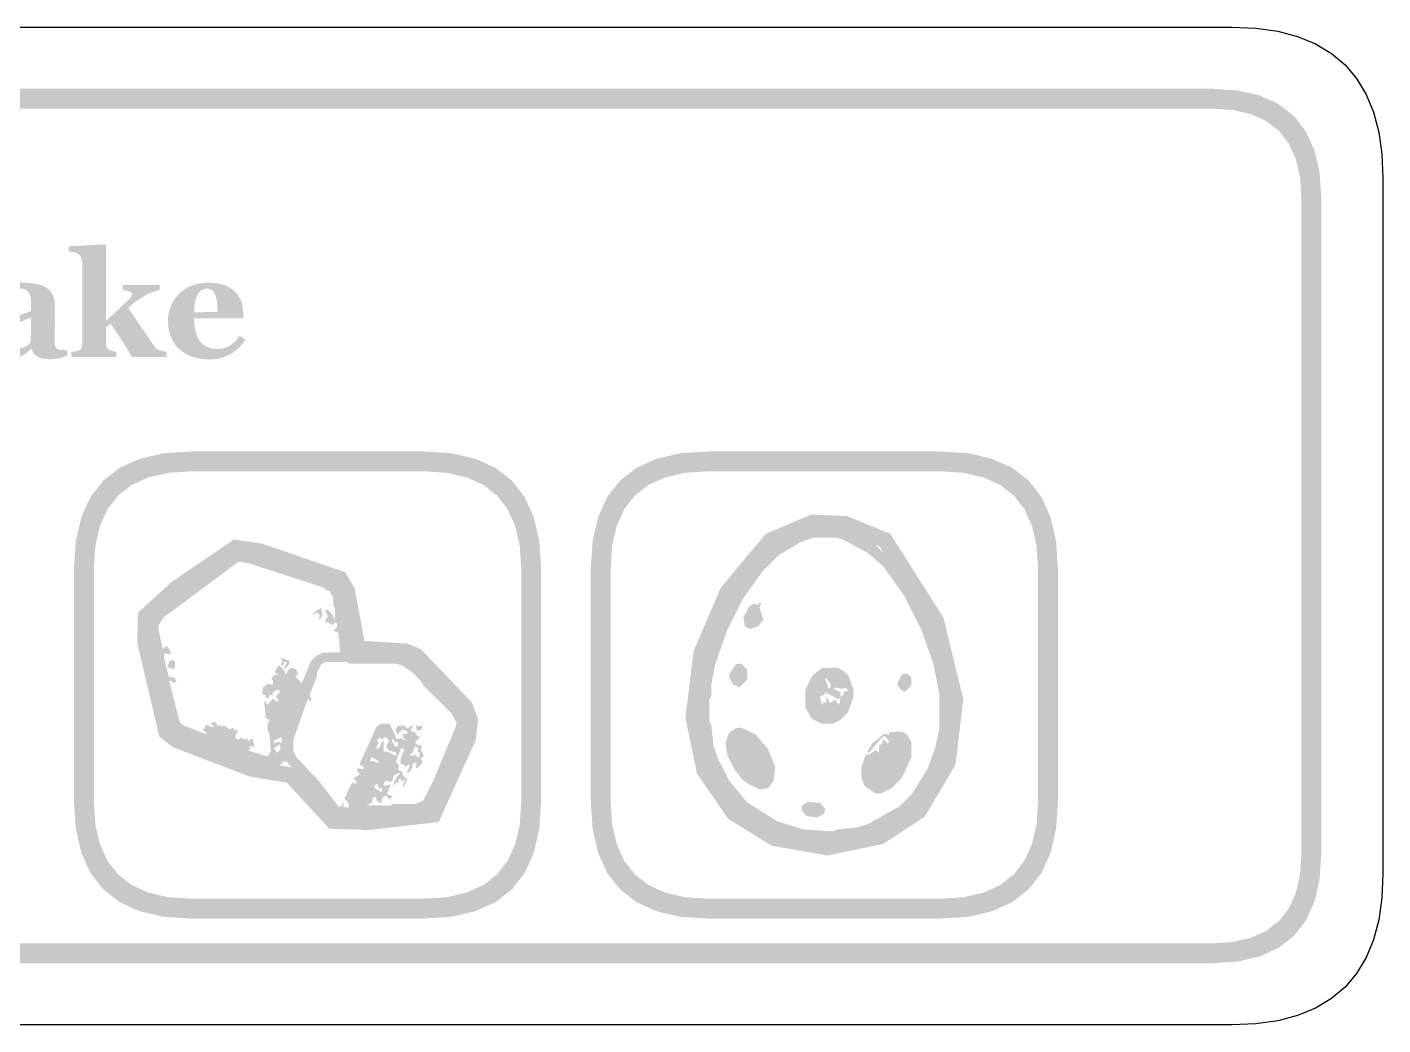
# Model space of a CAD drawing. Header units: millimetres. Extents: x 6 to 594, y 82 to 394.
# Drawn here: x 382.76 to 410.04, y 183.76 to 203.84 of the extents above; entities that cross this region are included whole.
import ezdxf

# ---------------------------------------------------------------- set-up
doc = ezdxf.new("R2010")
doc.units = ezdxf.units.MM
doc.layers.add('CUT', color=1, linetype='Continuous')
doc.layers.add('RASTER', color=7, linetype='Continuous')

msp = doc.modelspace()

# ---------------------------------------------------------------- hatches: boundary and pattern name
at = {"layer": 'RASTER'}
h = msp.add_hatch(color=7, dxfattribs=at)
h.paths.add_polyline_path([(347.2, 200.4), (347.234, 200.916), (347.338, 201.363), (347.509, 201.741), (347.75, 202.05), (348.059, 202.291), (348.438, 202.463), (348.884, 202.566), (349.4, 202.6), (406.6, 202.6), (407.116, 202.566), (407.563, 202.463), (407.941, 202.291), (408.25, 202.05), (408.491, 201.741), (408.663, 201.363), (408.766, 200.916), (408.8, 200.4), (408.8, 187.2), (408.766, 186.684), (408.662, 186.238), (408.491, 185.859), (408.25, 185.55), (407.941, 185.309), (407.563, 185.138), (407.116, 185.034), (406.6, 185), (349.4, 185), (348.884, 185.034), (348.438, 185.138), (348.059, 185.309), (347.75, 185.55), (347.509, 185.859), (347.338, 186.238), (347.234, 186.684), (347.2, 187.2)])
h.paths.add_polyline_path([(347.6, 200.4), (347.6, 187.2), (347.628, 186.778), (347.713, 186.413), (347.853, 186.103), (348.05, 185.85), (348.303, 185.653), (348.612, 185.513), (348.978, 185.428), (349.4, 185.4), (406.6, 185.4), (407.022, 185.428), (407.388, 185.513), (407.697, 185.653), (407.95, 185.85), (408.147, 186.103), (408.287, 186.413), (408.372, 186.778), (408.4, 187.2), (408.4, 200.4), (408.372, 200.822), (408.287, 201.188), (408.147, 201.497), (407.95, 201.75), (407.697, 201.947), (407.388, 202.088), (407.022, 202.172), (406.6, 202.2), (349.4, 202.2), (348.978, 202.172), (348.612, 202.088), (348.303, 201.947), (348.05, 201.75), (347.853, 201.497), (347.713, 201.188), (347.628, 200.822), (347.6, 200.4)])
msp.add_hatch(color=7, dxfattribs=at).paths.add_polyline_path([(385.556, 197.2), (384.866, 197.2), (384.835, 197.255), (384.804, 197.308), (384.774, 197.359), (384.745, 197.407), (384.716, 197.454), (384.688, 197.498), (384.66, 197.54), (384.634, 197.58), (384.607, 197.619), (384.582, 197.657), (384.556, 197.694), (384.531, 197.73), (384.506, 197.766), (384.482, 197.801), (384.458, 197.836), (384.434, 197.869), (384.346, 197.795), (384.346, 197.475), (384.347, 197.463), (384.347, 197.45), (384.349, 197.439), (384.35, 197.427), (384.352, 197.417), (384.355, 197.407), (384.358, 197.398), (384.362, 197.389), (384.366, 197.381), (384.371, 197.373), (384.377, 197.366), (384.384, 197.36), (384.392, 197.354), (384.401, 197.348), (384.411, 197.343), (384.421, 197.339), (384.428, 197.336), (384.435, 197.333), (384.442, 197.331), (384.45, 197.328), (384.458, 197.326), (384.466, 197.323), (384.474, 197.321), (384.483, 197.319), (384.491, 197.317), (384.5, 197.315), (384.509, 197.313), (384.518, 197.311), (384.527, 197.31), (384.535, 197.309), (384.544, 197.308), (384.553, 197.307), (384.553, 197.2), (383.646, 197.2), (383.646, 197.307), (383.655, 197.308), (383.665, 197.309), (383.674, 197.309), (383.683, 197.31), (383.692, 197.311), (383.701, 197.313), (383.71, 197.314), (383.719, 197.315), (383.729, 197.316), (383.737, 197.318), (383.746, 197.319), (383.754, 197.321), (383.762, 197.323), (383.769, 197.325), (383.777, 197.327), (383.784, 197.329), (383.795, 197.333), (383.805, 197.338), (383.815, 197.343), (383.823, 197.349), (383.831, 197.356), (383.837, 197.363), (383.843, 197.371), (383.848, 197.379), (383.852, 197.387), (383.855, 197.397), (383.858, 197.407), (383.86, 197.418), (383.862, 197.429), (383.863, 197.441), (383.864, 197.453), (383.865, 197.467), (383.865, 199.1), (383.864, 199.112), (383.863, 199.124), (383.862, 199.137), (383.859, 199.149), (383.856, 199.162), (383.853, 199.174), (383.848, 199.187), (383.843, 199.2), (383.838, 199.213), (383.831, 199.225), (383.825, 199.236), (383.817, 199.246), (383.809, 199.255), (383.8, 199.264), (383.791, 199.272), (383.781, 199.279), (383.774, 199.283), (383.765, 199.287), (383.756, 199.291), (383.746, 199.295), (383.735, 199.298), (383.724, 199.302), (383.711, 199.305), (383.698, 199.308), (383.684, 199.311), (383.67, 199.313), (383.657, 199.315), (383.644, 199.317), (383.632, 199.319), (383.62, 199.321), (383.608, 199.322), (383.596, 199.323), (383.596, 199.429), (384.324, 199.468), (384.346, 199.444), (384.346, 197.932), (384.374, 197.957), (384.402, 197.983), (384.432, 198.009), (384.462, 198.037), (384.493, 198.065), (384.524, 198.095), (384.557, 198.125), (384.59, 198.157), (384.623, 198.188), (384.655, 198.218), (384.684, 198.246), (384.712, 198.273), (384.739, 198.299), (384.764, 198.323), (384.787, 198.346), (384.808, 198.367), (384.819, 198.38), (384.829, 198.391), (384.838, 198.401), (384.845, 198.411), (384.851, 198.42), (384.856, 198.429), (384.859, 198.436), (384.861, 198.443), (384.863, 198.449), (384.864, 198.455), (384.864, 198.459), (384.865, 198.464), (384.866, 198.467), (384.866, 198.47), (384.866, 198.473), (384.866, 198.474), (384.866, 198.481), (384.864, 198.487), (384.86, 198.493), (384.855, 198.499), (384.848, 198.504), (384.84, 198.509), (384.831, 198.514), (384.82, 198.518), (384.808, 198.523), (384.794, 198.527), (384.779, 198.531), (384.763, 198.535), (384.745, 198.539), (384.725, 198.542), (384.704, 198.546), (384.682, 198.549), (384.682, 198.653), (385.426, 198.653), (385.426, 198.552), (385.39, 198.542), (385.357, 198.532), (385.326, 198.522), (385.297, 198.512), (385.27, 198.503), (385.245, 198.493), (385.223, 198.484), (385.203, 198.475), (385.183, 198.466), (385.163, 198.456), (385.143, 198.445), (385.122, 198.433), (385.101, 198.421), (385.079, 198.408), (385.057, 198.394), (385.035, 198.379), (385.02, 198.369), (385.005, 198.359), (384.99, 198.349), (384.976, 198.339), (384.961, 198.328), (384.947, 198.318), (384.933, 198.307), (384.918, 198.296), (384.904, 198.285), (384.889, 198.274), (384.874, 198.261), (384.858, 198.248), (384.841, 198.234), (384.824, 198.22), (384.807, 198.205), (384.789, 198.189), (384.824, 198.137), (384.859, 198.087), (384.893, 198.037), (384.927, 197.988), (384.96, 197.941), (384.992, 197.894), (385.023, 197.848), (385.054, 197.804), (385.085, 197.759), (385.115, 197.714), (385.147, 197.668), (385.178, 197.621), (385.211, 197.574), (385.243, 197.526), (385.276, 197.478), (385.309, 197.429), (385.321, 197.412), (385.333, 197.397), (385.346, 197.383), (385.36, 197.371), (385.374, 197.36), (385.389, 197.351), (385.405, 197.343), (385.422, 197.336), (385.438, 197.331), (385.455, 197.326), (385.472, 197.321), (385.489, 197.317), (385.506, 197.314), (385.523, 197.311), (385.54, 197.309), (385.556, 197.307)])
h = msp.add_hatch(color=7, dxfattribs=at)
h.paths.add_polyline_path([(383.564, 197.231), (383.548, 197.224), (383.531, 197.217), (383.513, 197.211), (383.494, 197.204), (383.474, 197.198), (383.454, 197.191), (383.433, 197.185), (383.412, 197.179), (383.39, 197.174), (383.367, 197.169), (383.345, 197.165), (383.321, 197.162), (383.298, 197.159), (383.274, 197.158), (383.25, 197.156), (383.226, 197.156), (383.182, 197.157), (383.142, 197.159), (383.104, 197.164), (383.069, 197.169), (383.038, 197.177), (383.009, 197.186), (382.983, 197.197), (382.961, 197.21), (382.94, 197.224), (382.922, 197.239), (382.905, 197.256), (382.889, 197.275), (382.876, 197.294), (382.864, 197.316), (382.854, 197.338), (382.845, 197.363), (382.836, 197.363), (382.824, 197.35), (382.812, 197.339), (382.799, 197.327), (382.787, 197.316), (382.775, 197.306), (382.764, 197.296), (382.752, 197.287), (382.74, 197.278), (382.729, 197.269), (382.717, 197.261), (382.705, 197.253), (382.692, 197.245), (382.68, 197.238), (382.667, 197.231), (382.654, 197.224), (382.641, 197.218), (382.624, 197.21), (382.607, 197.203), (382.59, 197.196), (382.574, 197.19), (382.557, 197.184), (382.541, 197.179), (382.525, 197.174), (382.509, 197.17), (382.492, 197.166), (382.474, 197.163), (382.454, 197.161), (382.432, 197.158), (382.409, 197.157), (382.385, 197.156), (382.359, 197.155), (382.331, 197.155), (382.289, 197.156), (382.249, 197.161), (382.21, 197.169), (382.173, 197.18), (382.138, 197.194), (382.104, 197.211), (382.072, 197.231), (382.041, 197.255), (382.013, 197.281), (381.988, 197.309), (381.968, 197.339), (381.951, 197.372), (381.938, 197.406), (381.928, 197.442), (381.923, 197.48), (381.921, 197.521), (381.921, 197.544), (381.922, 197.567), (381.924, 197.588), (381.927, 197.609), (381.931, 197.629), (381.935, 197.648), (381.941, 197.666), (381.947, 197.683), (381.954, 197.699), (381.962, 197.715), (381.97, 197.73), (381.979, 197.745), (381.989, 197.76), (381.999, 197.774), (382.01, 197.788), (382.022, 197.801), (382.033, 197.812), (382.045, 197.823), (382.057, 197.833), (382.069, 197.843), (382.082, 197.853), (382.095, 197.862), (382.109, 197.87), (382.124, 197.878), (382.138, 197.886), (382.153, 197.893), (382.168, 197.901), (382.184, 197.908), (382.2, 197.915), (382.217, 197.922), (382.233, 197.929), (382.25, 197.935), (382.284, 197.947), (382.319, 197.96), (382.357, 197.972), (382.395, 197.985), (382.436, 197.997), (382.478, 198.01), (382.521, 198.023), (382.567, 198.036), (382.611, 198.049), (382.653, 198.061), (382.691, 198.073), (382.726, 198.085), (382.758, 198.096), (382.787, 198.108), (382.813, 198.118), (382.836, 198.129), (382.836, 198.269), (382.836, 198.279), (382.836, 198.289), (382.835, 198.3), (382.835, 198.312), (382.834, 198.324), (382.833, 198.337), (382.832, 198.351), (382.83, 198.366), (382.829, 198.381), (382.827, 198.395), (382.824, 198.408), (382.821, 198.421), (382.818, 198.434), (382.814, 198.445), (382.81, 198.457), (382.805, 198.467), (382.8, 198.479), (382.794, 198.49), (382.787, 198.5), (382.779, 198.51), (382.771, 198.52), (382.761, 198.529), (382.752, 198.538), (382.741, 198.546), (382.73, 198.554), (382.717, 198.56), (382.704, 198.566), (382.69, 198.57), (382.675, 198.574), (382.659, 198.576), (382.643, 198.578), (382.625, 198.578), (382.609, 198.578), (382.594, 198.577), (382.58, 198.576), (382.566, 198.574), (382.553, 198.571), (382.541, 198.568), (382.529, 198.564), (382.518, 198.56), (382.507, 198.556), (382.497, 198.551), (382.488, 198.546), (382.479, 198.542), (382.47, 198.537), (382.462, 198.532), (382.455, 198.528), (382.448, 198.523), (382.449, 198.515), (382.451, 198.506), (382.454, 198.496), (382.456, 198.486), (382.46, 198.474), (382.464, 198.462), (382.468, 198.448), (382.473, 198.433), (382.478, 198.418), (382.482, 198.404), (382.485, 198.389), (382.488, 198.374), (382.491, 198.36), (382.492, 198.346), (382.493, 198.332), (382.493, 198.318), (382.493, 198.311), (382.493, 198.304), (382.492, 198.297), (382.49, 198.29), (382.488, 198.282), (382.486, 198.273), (382.483, 198.265), (382.48, 198.255), (382.477, 198.246), (382.473, 198.238), (382.469, 198.23), (382.464, 198.222), (382.459, 198.215), (382.454, 198.208), (382.448, 198.202), (382.442, 198.196), (382.434, 198.189), (382.425, 198.182), (382.416, 198.176), (382.406, 198.17), (382.397, 198.165), (382.387, 198.16), (382.377, 198.155), (382.367, 198.151), (382.356, 198.147), (382.343, 198.144), (382.329, 198.141), (382.314, 198.139), (382.297, 198.137), (382.279, 198.136), (382.259, 198.135), (382.239, 198.135), (382.209, 198.135), (382.181, 198.138), (382.155, 198.143), (382.13, 198.149), (382.108, 198.158), (382.088, 198.168), (382.069, 198.18), (382.052, 198.194), (382.038, 198.209), (382.025, 198.226), (382.014, 198.243), (382.005, 198.262), (381.998, 198.282), (381.993, 198.303), (381.99, 198.325), (381.99, 198.348), (381.991, 198.369), (381.994, 198.388), (381.999, 198.408), (382.006, 198.426), (382.015, 198.444), (382.026, 198.462), (382.039, 198.479), (382.055, 198.496), (382.071, 198.512), (382.089, 198.527), (382.108, 198.541), (382.127, 198.555), (382.147, 198.568), (382.169, 198.581), (382.191, 198.592), (382.214, 198.603), (382.237, 198.614), (382.262, 198.624), (382.287, 198.633), (382.313, 198.642), (382.34, 198.651), (382.368, 198.658), (382.396, 198.665), (382.426, 198.671), (382.456, 198.677), (382.485, 198.682), (382.514, 198.686), (382.542, 198.69), (382.569, 198.692), (382.596, 198.694), (382.623, 198.695), (382.649, 198.696), (382.684, 198.695), (382.718, 198.695), (382.752, 198.693), (382.785, 198.691), (382.817, 198.689), (382.849, 198.686), (382.879, 198.683), (382.909, 198.679), (382.939, 198.674), (382.967, 198.668), (382.995, 198.661), (383.022, 198.653), (383.049, 198.644), (383.074, 198.633), (383.099, 198.622), (383.123, 198.609), (383.145, 198.596), (383.166, 198.581), (383.186, 198.564), (383.205, 198.546), (383.222, 198.527), (383.239, 198.506), (383.254, 198.484), (383.268, 198.46), (383.28, 198.435), (383.291, 198.408), (383.3, 198.379), (383.308, 198.348), (383.314, 198.316), (383.318, 198.281), (383.32, 198.245), (383.321, 198.206), (383.321, 198.164), (383.321, 198.12), (383.32, 198.074), (383.319, 198.025), (383.318, 197.975), (383.317, 197.923), (383.316, 197.87), (383.314, 197.814), (383.313, 197.759), (383.312, 197.71), (383.31, 197.665), (383.31, 197.626), (383.309, 197.591), (383.308, 197.561), (383.308, 197.535), (383.308, 197.515), (383.308, 197.499), (383.309, 197.484), (383.311, 197.469), (383.313, 197.456), (383.316, 197.443), (383.319, 197.432), (383.323, 197.421), (383.328, 197.411), (383.333, 197.402), (383.339, 197.393), (383.345, 197.385), (383.353, 197.378), (383.361, 197.371), (383.369, 197.365), (383.379, 197.359), (383.388, 197.354), (383.395, 197.351), (383.403, 197.349), (383.411, 197.346), (383.42, 197.344), (383.431, 197.343), (383.442, 197.342), (383.454, 197.341), (383.467, 197.34), (383.48, 197.339), (383.493, 197.339), (383.506, 197.339), (383.518, 197.338), (383.53, 197.338), (383.542, 197.338), (383.553, 197.338), (383.564, 197.338)])
h.paths.add_polyline_path([(382.836, 197.994), (382.816, 197.987), (382.795, 197.98), (382.775, 197.972), (382.755, 197.964), (382.734, 197.956), (382.714, 197.948), (382.694, 197.939), (382.674, 197.93), (382.654, 197.921), (382.635, 197.912), (382.617, 197.903), (382.6, 197.893), (382.584, 197.884), (382.569, 197.874), (382.555, 197.865), (382.542, 197.855), (382.529, 197.844), (382.516, 197.833), (382.504, 197.821), (382.493, 197.808), (382.483, 197.795), (382.474, 197.78), (382.465, 197.766), (382.457, 197.75), (382.45, 197.734), (382.443, 197.717), (382.438, 197.699), (382.434, 197.681), (382.43, 197.662), (382.428, 197.642), (382.427, 197.621), (382.426, 197.6), (382.427, 197.572), (382.429, 197.547), (382.433, 197.523), (382.439, 197.501), (382.446, 197.482), (382.455, 197.464), (382.466, 197.448), (382.478, 197.434), (382.491, 197.422), (382.506, 197.412), (382.52, 197.403), (382.536, 197.396), (382.552, 197.39), (382.57, 197.386), (382.588, 197.384), (382.606, 197.383), (382.626, 197.384), (382.645, 197.385), (382.663, 197.388), (382.68, 197.391), (382.696, 197.396), (382.711, 197.402), (382.725, 197.408), (382.739, 197.416), (382.752, 197.425), (382.764, 197.434), (382.776, 197.443), (382.788, 197.453), (382.799, 197.463), (382.81, 197.474), (382.82, 197.486), (382.83, 197.497)])
h = msp.add_hatch(color=7, dxfattribs=at)
h.paths.add_polyline_path([(387.147, 197.55), (387.134, 197.529), (387.12, 197.509), (387.106, 197.489), (387.091, 197.469), (387.075, 197.449), (387.058, 197.43), (387.041, 197.411), (387.023, 197.393), (387.005, 197.374), (386.986, 197.357), (386.966, 197.34), (386.946, 197.324), (386.925, 197.308), (386.904, 197.294), (386.881, 197.279), (386.859, 197.266), (386.834, 197.252), (386.809, 197.24), (386.785, 197.228), (386.76, 197.217), (386.735, 197.207), (386.71, 197.198), (386.685, 197.189), (386.66, 197.182), (386.635, 197.175), (386.608, 197.169), (386.581, 197.164), (386.552, 197.16), (386.523, 197.157), (386.493, 197.155), (386.462, 197.154), (386.429, 197.153), (386.376, 197.154), (386.325, 197.157), (386.275, 197.162), (386.227, 197.169), (386.182, 197.177), (386.138, 197.188), (386.095, 197.2), (386.055, 197.215), (386.017, 197.231), (385.98, 197.248), (385.945, 197.267), (385.911, 197.287), (385.88, 197.308), (385.85, 197.331), (385.822, 197.355), (385.795, 197.38), (385.77, 197.407), (385.747, 197.435), (385.726, 197.463), (385.706, 197.494), (385.687, 197.525), (385.671, 197.557), (385.656, 197.591), (385.642, 197.626), (385.63, 197.661), (385.62, 197.698), (385.611, 197.735), (385.604, 197.773), (385.599, 197.812), (385.595, 197.851), (385.592, 197.891), (385.592, 197.932), (385.592, 197.97), (385.595, 198.006), (385.599, 198.043), (385.605, 198.079), (385.613, 198.114), (385.622, 198.15), (385.634, 198.184), (385.646, 198.219), (385.661, 198.253), (385.677, 198.285), (385.694, 198.317), (385.713, 198.348), (385.733, 198.378), (385.755, 198.407), (385.778, 198.435), (385.802, 198.463), (385.828, 198.488), (385.856, 198.512), (385.885, 198.535), (385.915, 198.557), (385.947, 198.577), (385.981, 198.596), (386.017, 198.614), (386.054, 198.631), (386.092, 198.646), (386.132, 198.659), (386.172, 198.67), (386.214, 198.679), (386.257, 198.687), (386.301, 198.692), (386.347, 198.695), (386.393, 198.696), (386.443, 198.695), (386.491, 198.692), (386.536, 198.689), (386.58, 198.683), (386.621, 198.676), (386.659, 198.668), (386.696, 198.657), (386.73, 198.646), (386.762, 198.633), (386.793, 198.619), (386.822, 198.603), (386.85, 198.586), (386.877, 198.569), (386.902, 198.55), (386.926, 198.529), (386.948, 198.508), (386.968, 198.487), (386.987, 198.464), (387.004, 198.441), (387.02, 198.417), (387.035, 198.392), (387.048, 198.366), (387.059, 198.339), (387.07, 198.311), (387.079, 198.283), (387.086, 198.254), (387.093, 198.224), (387.098, 198.195), (387.102, 198.165), (387.105, 198.135), (387.107, 198.104), (387.108, 198.073), (387.108, 197.978), (386.117, 197.978), (386.119, 197.905), (386.125, 197.837), (386.134, 197.773), (386.146, 197.713), (386.163, 197.659), (386.183, 197.608), (386.206, 197.562), (386.233, 197.521), (386.264, 197.484), (386.3, 197.452), (386.339, 197.425), (386.383, 197.403), (386.431, 197.386), (386.483, 197.374), (386.54, 197.367), (386.601, 197.364), (386.635, 197.365), (386.668, 197.369), (386.7, 197.375), (386.732, 197.383), (386.762, 197.394), (386.792, 197.406), (386.82, 197.422), (386.848, 197.44), (386.875, 197.459), (386.901, 197.48), (386.926, 197.502), (386.95, 197.525), (386.973, 197.55), (386.995, 197.575), (387.016, 197.602), (387.036, 197.631)])
h.paths.add_polyline_path([(386.588, 198.107), (386.588, 198.129), (386.587, 198.151), (386.586, 198.173), (386.585, 198.196), (386.584, 198.218), (386.583, 198.241), (386.581, 198.264), (386.579, 198.287), (386.576, 198.309), (386.574, 198.331), (386.57, 198.351), (386.567, 198.371), (386.563, 198.389), (386.558, 198.406), (386.553, 198.423), (386.548, 198.438), (386.542, 198.454), (386.535, 198.47), (386.527, 198.485), (386.519, 198.498), (386.51, 198.511), (386.5, 198.522), (386.49, 198.532), (386.48, 198.542), (386.469, 198.55), (386.457, 198.557), (386.444, 198.563), (386.431, 198.568), (386.417, 198.572), (386.402, 198.575), (386.387, 198.576), (386.371, 198.577), (386.343, 198.575), (386.317, 198.57), (386.293, 198.561), (386.269, 198.548), (386.248, 198.532), (386.227, 198.513), (386.208, 198.489), (386.191, 198.463), (386.175, 198.432), (386.161, 198.397), (386.149, 198.358), (386.139, 198.315), (386.13, 198.268), (386.124, 198.216), (386.12, 198.161), (386.117, 198.101)])
h = msp.add_hatch(color=7, dxfattribs=at)
h.paths.add_polyline_path([(383.7, 192.95), (383.737, 193.501), (383.847, 193.978), (384.03, 194.382), (384.288, 194.713), (384.618, 194.97), (385.022, 195.153), (385.499, 195.263), (386.05, 195.3), (390.75, 195.3), (391.301, 195.263), (391.778, 195.153), (392.182, 194.97), (392.513, 194.713), (392.77, 194.382), (392.953, 193.978), (393.063, 193.501), (393.1, 192.95), (393.1, 188.25), (393.063, 187.699), (392.953, 187.222), (392.77, 186.818), (392.513, 186.488), (392.182, 186.23), (391.778, 186.047), (391.301, 185.937), (390.75, 185.9), (386.05, 185.9), (385.499, 185.937), (385.022, 186.047), (384.618, 186.23), (384.287, 186.488), (384.03, 186.818), (383.847, 187.222), (383.737, 187.699), (383.7, 188.25)])
h.paths.add_polyline_path([(384.1, 192.95), (384.1, 188.25), (384.13, 187.793), (384.222, 187.397), (384.374, 187.062), (384.588, 186.788), (384.862, 186.574), (385.197, 186.422), (385.593, 186.33), (386.05, 186.3), (390.75, 186.3), (391.207, 186.33), (391.603, 186.422), (391.938, 186.574), (392.213, 186.788), (392.426, 187.062), (392.578, 187.397), (392.67, 187.793), (392.7, 188.25), (392.7, 192.95), (392.67, 193.407), (392.578, 193.803), (392.426, 194.138), (392.213, 194.413), (391.938, 194.626), (391.603, 194.778), (391.207, 194.87), (390.75, 194.9), (386.05, 194.9), (385.593, 194.87), (385.197, 194.778), (384.862, 194.626), (384.588, 194.413), (384.374, 194.138), (384.222, 193.803), (384.13, 193.407), (384.1, 192.95)])
h = msp.add_hatch(color=7, dxfattribs=at)
h.paths.add_polyline_path([(394.1, 192.95), (394.137, 193.501), (394.247, 193.978), (394.43, 194.382), (394.688, 194.713), (395.018, 194.97), (395.422, 195.153), (395.899, 195.263), (396.45, 195.3), (401.15, 195.3), (401.701, 195.263), (402.178, 195.153), (402.582, 194.97), (402.913, 194.713), (403.17, 194.382), (403.353, 193.978), (403.463, 193.501), (403.5, 192.95), (403.5, 188.25), (403.463, 187.699), (403.353, 187.222), (403.17, 186.818), (402.913, 186.488), (402.582, 186.23), (402.178, 186.047), (401.701, 185.937), (401.15, 185.9), (396.45, 185.9), (395.899, 185.937), (395.422, 186.047), (395.018, 186.23), (394.688, 186.488), (394.43, 186.818), (394.247, 187.222), (394.137, 187.699), (394.1, 188.25)])
h.paths.add_polyline_path([(394.5, 192.95), (394.5, 188.25), (394.53, 187.793), (394.622, 187.397), (394.774, 187.062), (394.987, 186.788), (395.262, 186.574), (395.597, 186.422), (395.993, 186.33), (396.45, 186.3), (401.15, 186.3), (401.607, 186.33), (402.003, 186.422), (402.338, 186.574), (402.613, 186.788), (402.826, 187.062), (402.978, 187.397), (403.07, 187.793), (403.1, 188.25), (403.1, 192.95), (403.07, 193.407), (402.978, 193.803), (402.826, 194.138), (402.613, 194.413), (402.338, 194.626), (402.003, 194.778), (401.607, 194.87), (401.15, 194.9), (396.45, 194.9), (395.993, 194.87), (395.597, 194.778), (395.262, 194.626), (394.987, 194.413), (394.774, 194.138), (394.622, 193.803), (394.53, 193.407), (394.5, 192.95)])
h = msp.add_hatch(color=7, dxfattribs=at)
h.paths.add_polyline_path([(398.529, 194.028), (399.252, 194.001), (400.126, 193.645), (401.197, 191.955), (401.596, 190.318), (401.44, 188.997), (400.821, 187.951), (399.988, 187.403), (398.863, 187.169), (397.741, 187.365), (396.866, 187.905), (396.237, 188.816), (396.004, 189.939), (396.167, 191.279), (396.716, 192.56), (397.616, 193.637)])
h.paths.add_polyline_path([(398.589, 193.705), (397.812, 193.373), (396.992, 192.391), (396.479, 191.195), (396.328, 189.953), (396.537, 188.944), (397.091, 188.142), (397.857, 187.669), (398.858, 187.495), (399.864, 187.704), (400.583, 188.177), (401.13, 189.101), (401.272, 190.298), (400.899, 191.829), (399.911, 193.388), (399.184, 193.683), (398.589, 193.705)])
h = msp.add_hatch(color=7, dxfattribs=at)
h.paths.add_polyline_path([(398.51, 193.754), (399.102, 193.766), (399.343, 193.685), (399.837, 193.416), (400.28, 192.974), (400.561, 192.572), (400.871, 191.997), (401.152, 191.273), (401.313, 190.589), (401.313, 189.624), (401.273, 189.423), (401.072, 188.82), (400.883, 188.486), (400.4, 187.963), (400.159, 187.802), (399.785, 187.613), (399.182, 187.453), (398.458, 187.453), (398.257, 187.493), (397.775, 187.654), (397.36, 187.883), (396.999, 188.164), (396.757, 188.446), (396.407, 189.142), (396.287, 189.624), (396.287, 190.509), (396.327, 190.589), (396.367, 190.991), (396.488, 191.393), (396.838, 192.21), (397.159, 192.732), (397.602, 193.255), (398.044, 193.577)])
h.paths.add_polyline_path([(398.579, 193.565), (398.338, 193.484), (397.883, 193.215), (397.561, 192.893), (397.159, 192.33), (396.85, 191.715), (396.608, 191.032), (396.528, 190.629), (396.528, 190.388), (396.488, 190.308), (396.488, 189.865), (396.528, 189.785), (396.568, 189.383), (396.649, 189.142), (396.878, 188.687), (397.24, 188.245), (397.855, 187.855), (398.378, 187.694), (398.981, 187.654), (399.061, 187.694), (399.463, 187.734), (399.705, 187.815), (400.32, 188.164), (400.561, 188.406), (400.883, 188.928), (401.032, 189.343), (401.112, 189.705), (401.112, 190.428), (400.992, 191.032), (400.75, 191.715), (400.4, 192.411), (399.998, 192.974), (399.677, 193.255), (399.182, 193.525), (399.021, 193.565)])
h.paths.add_polyline_path([(397.465, 192.266), (397.533, 192.238), (397.493, 192.157), (397.574, 191.916), (397.465, 191.783), (397.304, 191.727), (397.2, 191.783), (397.171, 191.956), (397.28, 192.17), (397.372, 192.238), (397.481, 192.21)])
h.paths.add_polyline_path([(397.023, 191.019), (397.131, 191.032), (397.252, 190.911), (397.252, 190.71), (397.091, 190.549), (396.958, 190.617), (396.89, 190.75), (396.89, 190.83)])
h.paths.add_polyline_path([(398.752, 190.939), (399.061, 190.951), (399.194, 190.883), (399.291, 190.778), (399.383, 190.509), (399.383, 190.348), (399.275, 190.054), (399.114, 189.894), (398.981, 189.825), (398.74, 189.825), (398.551, 189.918), (398.418, 190.147), (398.418, 190.509), (398.567, 190.802)])
h.paths.add_polyline_path([(400.36, 190.818), (400.469, 190.83), (400.549, 190.75), (400.549, 190.589), (400.429, 190.469), (400.336, 190.497), (400.268, 190.629)])
h.paths.add_polyline_path([(398.848, 190.738), (398.82, 190.71), (398.888, 190.521), (398.941, 190.589)])
h.paths.add_polyline_path([(399.021, 190.549), (398.993, 190.521), (399.13, 190.456), (399.114, 190.4), (399.154, 190.36), (399.21, 190.481), (399.291, 190.481), (399.222, 190.549), (399.17, 190.521)])
h.paths.add_polyline_path([(398.808, 190.456), (398.808, 190.4), (398.712, 190.376), (398.752, 190.199), (398.792, 190.255), (398.848, 190.239), (398.832, 190.336), (398.86, 190.348), (398.913, 190.239), (399.021, 190.308), (399.09, 190.199), (399.13, 190.336), (399.073, 190.32)])
h.paths.add_polyline_path([(397.023, 189.733), (397.131, 189.745), (397.425, 189.596), (397.666, 189.314), (397.815, 188.94), (397.775, 188.659), (397.666, 188.526), (397.493, 188.498), (397.28, 188.607), (397.159, 188.687), (396.999, 188.888), (396.85, 189.182), (396.81, 189.423), (396.878, 189.636)])
h.paths.add_polyline_path([(400.119, 189.652), (400.348, 189.664), (400.457, 189.612), (400.549, 189.463), (400.549, 189.142), (400.36, 188.727), (400.159, 188.526), (399.946, 188.418), (399.825, 188.418), (399.612, 188.567), (399.544, 188.739), (399.544, 188.94), (399.636, 189.21), (399.693, 189.194), (399.837, 189.29), (399.894, 189.234), (399.906, 189.383), (399.974, 189.435), (399.958, 189.491), (400.014, 189.491), (400.067, 189.423), (400.107, 189.463), (400.014, 189.572), (399.974, 189.556), (399.693, 189.234), (399.665, 189.262), (399.773, 189.435), (399.974, 189.596), (400.026, 189.624), (400.095, 189.596)])
h.paths.add_polyline_path([(398.47, 188.245), (398.712, 188.229), (398.82, 188.096), (398.792, 188.004), (398.659, 187.935), (398.446, 187.963), (398.366, 188.044), (398.338, 188.136), (398.366, 188.189)])
h = msp.add_hatch(color=7, dxfattribs=at)
h.paths.add_polyline_path([(386.916, 193.528), (387.48, 193.447), (389.16, 192.869), (389.35, 192.537), (389.545, 191.489), (390.41, 191.433), (390.675, 191.326), (391.708, 190.248), (391.831, 189.913), (391.784, 189.488), (391.04, 187.843), (389.622, 187.681), (388.836, 187.709), (387.985, 188.634), (387.235, 188.756), (385.687, 189.35), (385.419, 189.56), (384.973, 191.441), (384.986, 192.054), (385.657, 192.669)])
h.paths.add_polyline_path([(386.994, 193.193), (385.856, 192.418), (385.303, 191.911), (385.294, 191.476), (385.705, 189.743), (385.847, 189.631), (387.319, 189.067), (388.146, 188.932), (388.981, 188.024), (389.609, 188.001), (390.823, 188.14), (391.471, 189.573), (391.505, 189.873), (391.43, 190.074), (390.491, 191.055), (390.338, 191.117), (389.276, 191.186), (389.045, 192.425), (388.942, 192.606), (387.405, 193.135), (386.994, 193.193)])
h = msp.add_hatch(color=7, dxfattribs=at)
h.paths.add_polyline_path([(387.024, 193.291), (387.087, 193.302), (387.6, 193.155), (388.809, 192.752), (389.004, 192.653), (389.139, 192.386), (389.311, 191.239), (390.312, 191.213), (390.47, 191.151), (390.763, 190.894), (390.887, 190.725), (391.422, 190.198), (391.532, 190.051), (391.595, 189.93), (391.595, 189.71), (390.873, 188.05), (390.605, 187.988), (389.726, 187.951), (389.652, 187.914), (388.993, 187.914), (388.725, 188.16), (388.674, 188.255), (388.505, 188.416), (388.454, 188.512), (387.977, 189.061), (387.919, 189.061), (387.867, 189.003), (387.673, 188.904), (387.453, 188.941), (385.914, 189.527), (385.72, 189.626), (385.646, 189.699), (385.547, 189.967), (385.327, 191.066), (385.218, 191.433), (385.181, 191.836), (385.28, 192.03), (385.39, 192.14), (386.709, 193.13)])
h.paths.add_polyline_path([(387.013, 193.082), (385.5, 191.957), (385.401, 191.799), (385.401, 191.726), (385.485, 191.334), (385.573, 191.385), (385.657, 191.25), (385.621, 191.213), (385.522, 191.239), (385.511, 191.14), (385.61, 190.762), (385.683, 190.762), (385.767, 190.7), (385.72, 190.637), (385.646, 190.689), (385.621, 190.663), (385.83, 189.846), (385.914, 189.784), (386.365, 189.611), (386.365, 189.648), (386.291, 189.685), (386.343, 189.758), (386.328, 189.809), (386.5, 189.747), (386.511, 189.795), (386.438, 189.795), (386.5, 189.857), (386.563, 189.846), (386.585, 189.758), (386.636, 189.809), (386.658, 189.758), (386.72, 189.784), (386.83, 189.71), (386.892, 189.736), (386.951, 189.685), (387.002, 189.699), (386.94, 189.564), (386.966, 189.516), (387.002, 189.501), (387.076, 189.553), (387.098, 189.501), (387.16, 189.527), (387.244, 189.465), (387.244, 189.516), (387.296, 189.516), (387.332, 189.355), (387.208, 189.369), (387.259, 189.333), (387.208, 189.281), (387.6, 189.16), (387.662, 189.281), (387.636, 189.6), (387.6, 189.674), (387.6, 189.82), (387.636, 189.893), (387.563, 189.93), (387.526, 190.26), (387.552, 190.286), (387.589, 190.198), (387.71, 190.333), (387.757, 190.271), (387.809, 190.271), (387.809, 190.322), (387.757, 190.359), (387.856, 190.48), (387.794, 190.506), (387.699, 190.454), (387.699, 190.381), (387.636, 190.407), (387.625, 190.344), (387.563, 190.333), (387.552, 190.396), (387.49, 190.407), (387.501, 190.542), (387.6, 190.626), (387.699, 190.601), (387.71, 190.663), (387.673, 190.736), (387.721, 190.799), (387.794, 190.799), (387.809, 190.835), (387.757, 190.821), (387.746, 190.883), (387.82, 190.993), (387.904, 190.931), (387.966, 190.81), (388.014, 190.909), (388.087, 190.945), (388.175, 190.909), (388.212, 190.821), (388.15, 190.773), (388.285, 190.637), (388.468, 191.077), (388.578, 191.187), (388.699, 191.25), (389.055, 191.261), (389.029, 191.616), (389.004, 191.664), (388.919, 191.689), (388.993, 191.763), (388.993, 191.836), (388.967, 191.862), (388.894, 191.81), (388.747, 191.884), (388.809, 191.983), (388.747, 192.118), (388.82, 192.103), (388.908, 192.008), (388.945, 191.884), (388.956, 192.129), (388.919, 192.202), (388.919, 192.349), (388.857, 192.47), (388.699, 192.569), (387.233, 193.045)])
h.paths.add_polyline_path([(388.674, 192.155), (388.699, 192.019), (388.652, 191.92), (388.626, 191.946), (388.652, 192.008), (388.589, 192.056), (388.49, 191.994), (388.542, 192.067)])
h.paths.add_polyline_path([(387.831, 191.165), (388.029, 191.092), (388.04, 191.03), (387.955, 190.931), (387.93, 190.956), (387.992, 191.055), (387.93, 191.066), (387.919, 191.004), (387.867, 191.004), (387.893, 191.103)])
h.paths.add_polyline_path([(385.632, 191.092), (385.694, 191.103), (385.731, 191.066), (385.731, 190.956), (385.694, 190.92), (385.61, 190.945), (385.584, 190.993)])
h.paths.add_polyline_path([(388.773, 191.066), (388.674, 191.019), (388.589, 190.846), (388.589, 190.773), (388.443, 190.407), (388.479, 190.297), (388.454, 190.271), (388.417, 190.322), (388.369, 190.223), (388.113, 189.49), (388.113, 189.27), (388.175, 189.149), (388.637, 188.658), (389.018, 188.16), (389.055, 188.145), (389.128, 188.233), (389.113, 188.145), (389.212, 188.134), (389.238, 188.145), (389.212, 188.244), (389.139, 188.317), (389.297, 188.636), (389.359, 188.611), (389.396, 188.647), (389.322, 188.721), (389.458, 188.805), (389.396, 188.867), (389.407, 188.93), (389.506, 188.904), (389.542, 188.941), (389.443, 189.003), (389.788, 189.758), (389.872, 189.82), (390.055, 189.82), (390.191, 189.516), (390.275, 189.527), (390.411, 189.465), (390.323, 189.538), (390.323, 189.626), (390.411, 189.611), (390.411, 189.663), (390.312, 189.71), (390.202, 189.6), (390.176, 189.699), (390.213, 189.773), (390.349, 189.784), (390.411, 189.721), (390.495, 189.784), (390.521, 189.758), (390.47, 189.699), (390.484, 189.663), (390.557, 189.663), (390.594, 189.589), (390.667, 189.553), (390.568, 189.454), (390.594, 189.406), (390.704, 189.369), (390.678, 189.307), (390.741, 189.171), (390.678, 189.124), (390.715, 189.05), (390.689, 189.003), (390.579, 188.915), (390.594, 189.04), (390.521, 189.025), (390.506, 188.93), (390.448, 188.842), (390.396, 188.842), (390.459, 188.977), (390.433, 189.003), (390.36, 188.952), (390.338, 189.003), (390.275, 189.014), (390.275, 189.124), (390.349, 189.307), (390.286, 189.333), (390.176, 189.061), (390.239, 188.977), (390.228, 188.893), (390.301, 188.856), (390.323, 188.768), (390.411, 188.71), (390.338, 188.548), (390.312, 188.574), (390.374, 188.71), (390.286, 188.658), (390.275, 188.721), (390.228, 188.695), (390.228, 188.622), (390.176, 188.636), (390.154, 188.585), (390.129, 188.611), (390.213, 188.783), (390.264, 188.805), (390.239, 188.831), (390.14, 188.783), (390.103, 188.673), (390.055, 188.647), (389.982, 188.684), (389.92, 188.6), (389.945, 188.574), (390.081, 188.6), (389.993, 188.402), (390.118, 188.365), (390.044, 188.292), (389.993, 188.365), (389.934, 188.365), (389.883, 188.27), (389.898, 188.219), (389.81, 188.255), (389.762, 188.354), (389.715, 188.328), (389.7, 188.233), (389.59, 188.182), (390.055, 188.171), (390.129, 188.208), (390.568, 188.208), (390.726, 188.27), (390.935, 188.684), (391.375, 189.747), (391.4, 189.846), (391.276, 190.051), (390.741, 190.579), (390.689, 190.674), (390.506, 190.857), (390.312, 190.993), (390.165, 191.03), (389.249, 191.03), (389.176, 191.066)])
h.paths.add_polyline_path([(390.579, 189.773), (390.678, 189.784), (390.715, 189.747), (390.689, 189.699), (390.605, 189.674)])
h.paths.add_polyline_path([(387.882, 189.553), (387.721, 189.479), (387.721, 189.428), (387.82, 189.454), (387.882, 189.428)])
h.paths.add_polyline_path([(389.861, 189.553), (389.799, 189.49), (389.824, 189.428), (389.773, 189.318), (389.846, 189.333), (389.898, 189.465), (389.934, 189.479), (389.934, 189.259), (390.008, 189.259), (390.191, 189.171), (390.176, 189.245), (390.03, 189.281), (389.982, 189.38), (390.044, 189.465), (390.03, 189.501), (389.971, 189.553), (389.883, 189.501)])
h.paths.add_polyline_path([(390.118, 189.516), (390.092, 189.49), (390.154, 189.369), (390.213, 189.369), (390.228, 189.443), (390.14, 189.465)])
h.paths.add_polyline_path([(387.845, 189.406), (387.721, 189.333), (387.783, 189.234), (387.856, 189.307)])
h.paths.add_polyline_path([(390.557, 189.369), (390.521, 189.245), (390.459, 189.197), (390.47, 189.171), (390.568, 189.197), (390.631, 189.135), (390.667, 189.223), (390.605, 189.27), (390.631, 189.333)])
h.paths.add_polyline_path([(389.678, 189.149), (389.663, 189.061), (389.715, 189.076), (389.824, 189.025), (389.824, 189.076)])
h.paths.add_polyline_path([(389.799, 188.611), (389.751, 188.585), (389.751, 188.526), (389.898, 188.438), (389.898, 188.526), (389.846, 188.512)])

# ---------------------------------------------------------------- linework, layer by layer
at = {"layer": 'CUT'}
msp.add_lwpolyline([(348.999, 203.84), (407.001, 203.84), (407.483, 203.819), (407.925, 203.756), (408.325, 203.651), (408.685, 203.503), (409.003, 203.312), (409.278, 203.078), (409.512, 202.803), (409.703, 202.485), (409.851, 202.125), (409.956, 201.725), (410.019, 201.283), (410.04, 200.801), (410.04, 186.799), (410.019, 186.317), (409.956, 185.875), (409.851, 185.475), (409.703, 185.115), (409.512, 184.797), (409.278, 184.522), (409.003, 184.288), (408.685, 184.097), (408.325, 183.949), (407.925, 183.844), (407.483, 183.781), (407.001, 183.76), (348.999, 183.76)], dxfattribs=at)

doc.saveas('drawing.dxf')
